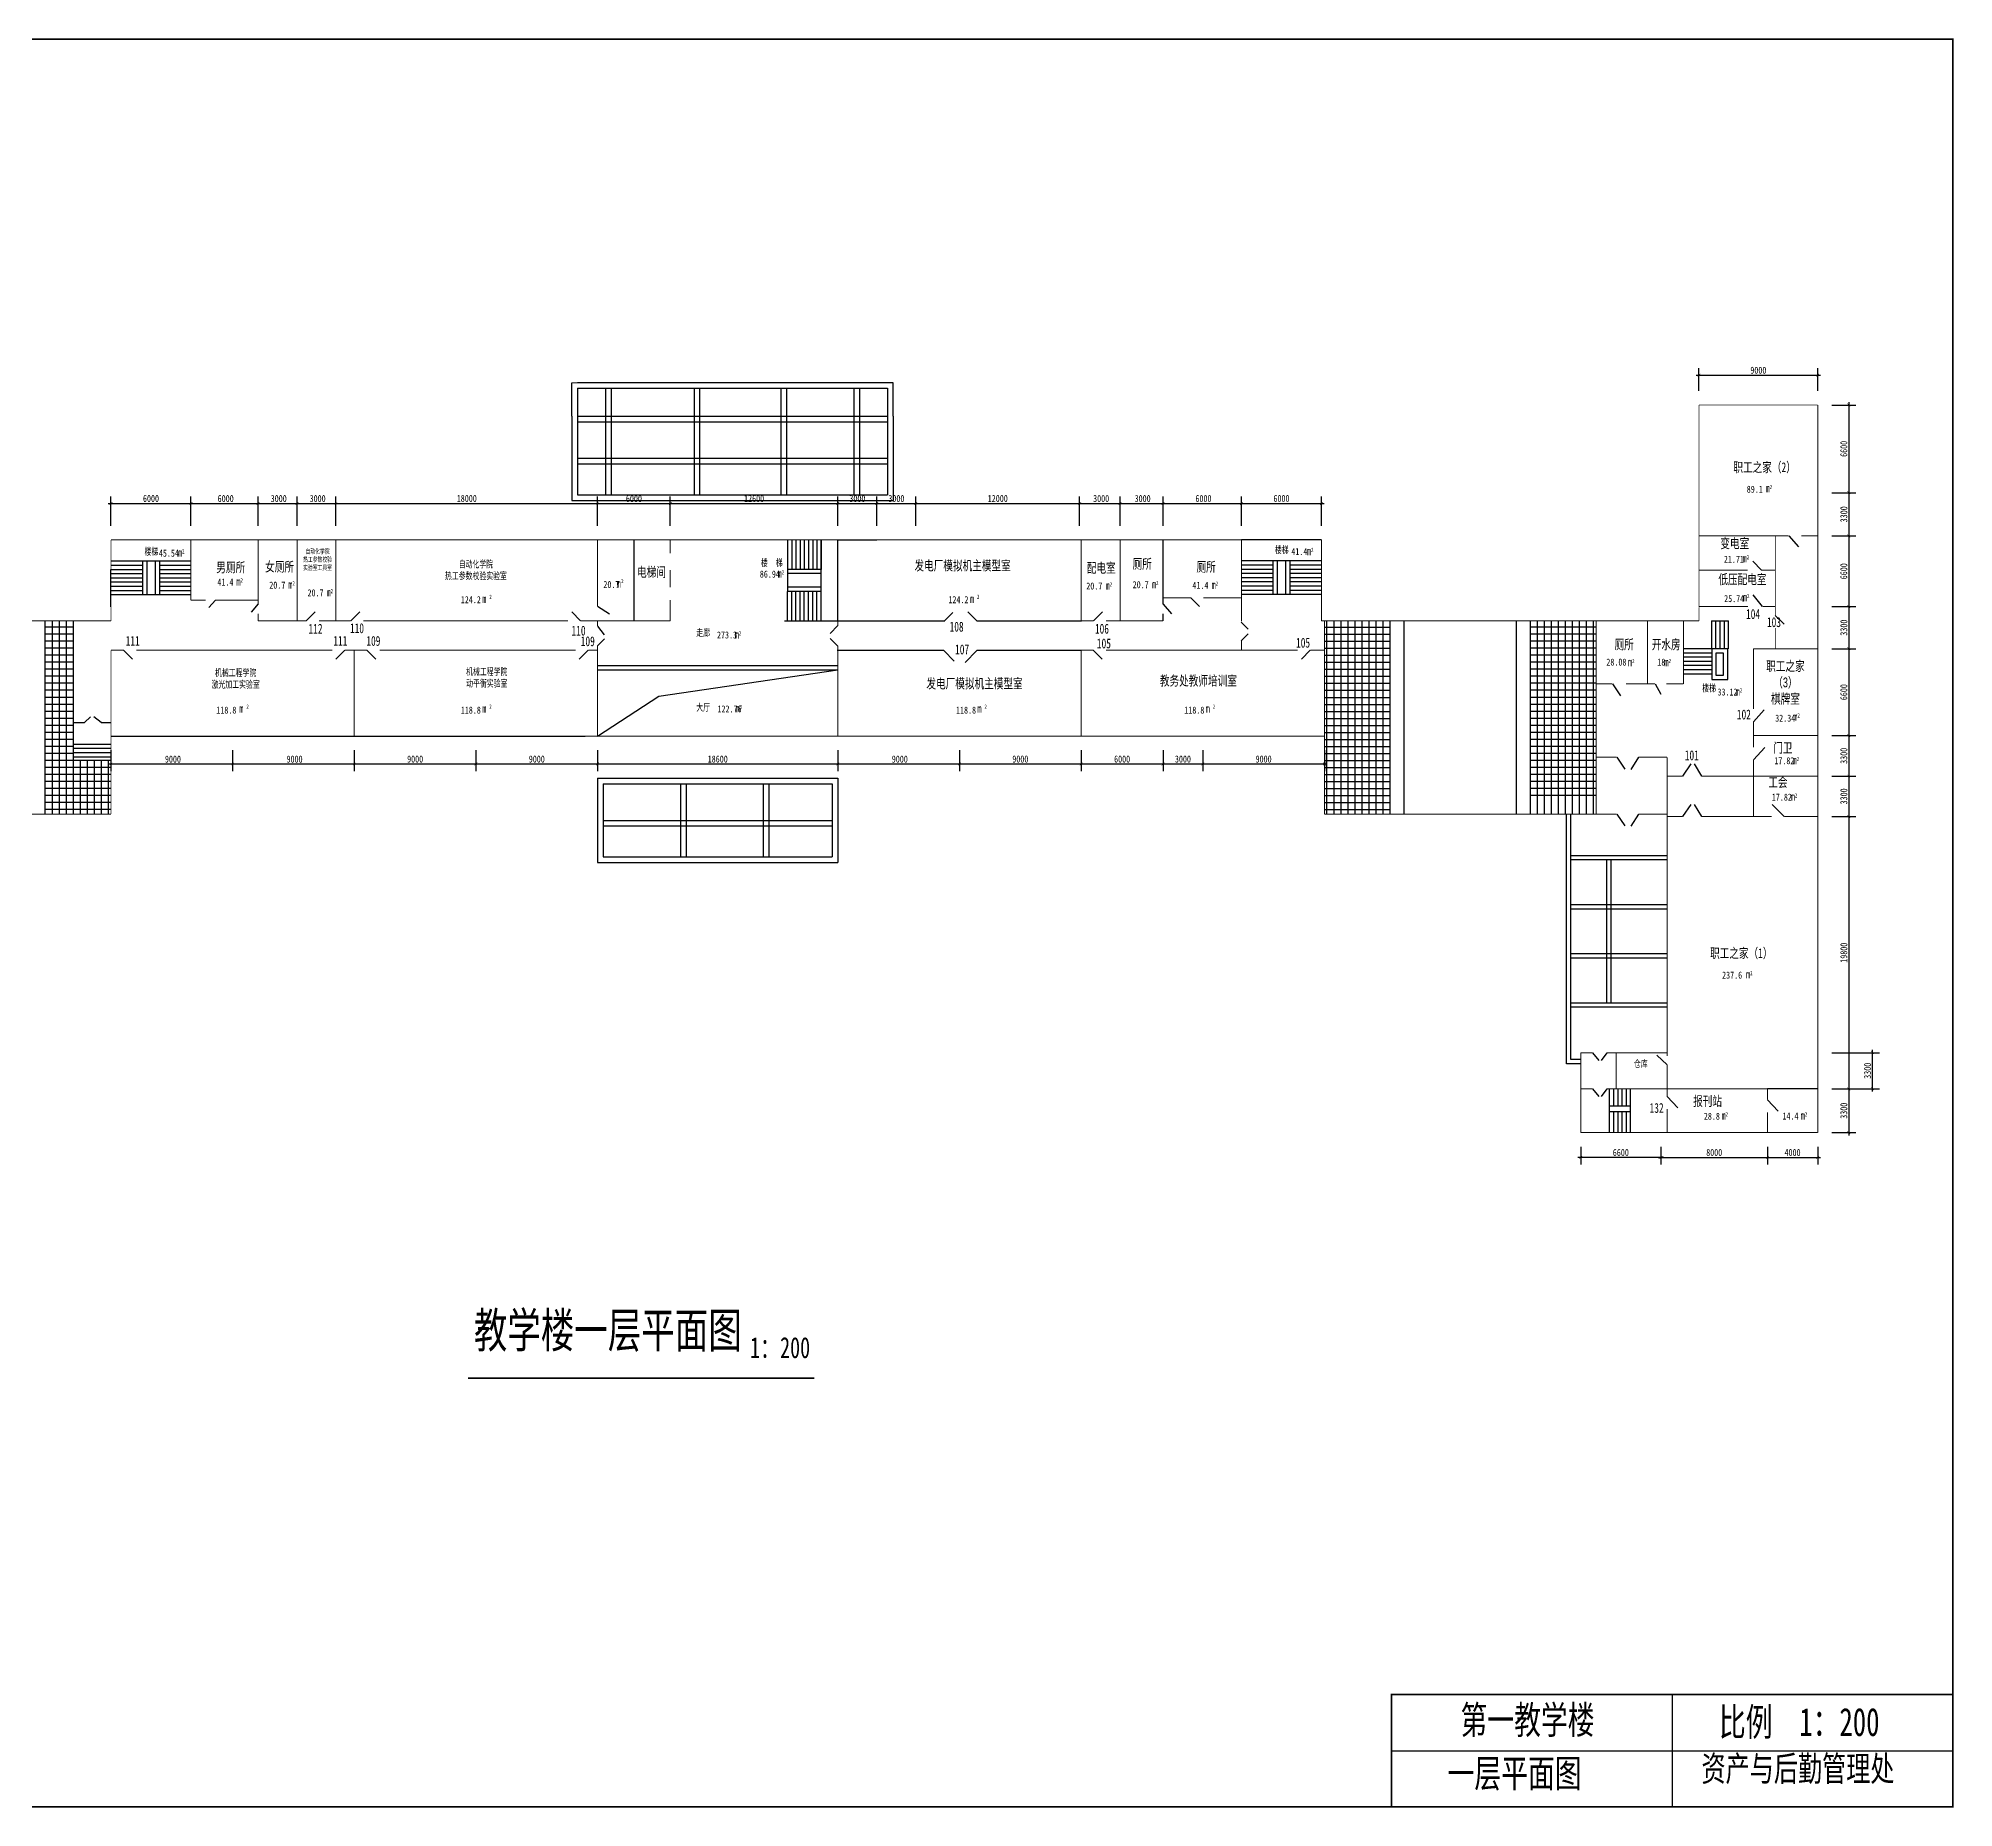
# Model space of a CAD drawing. Extents: x -141466 to 92479, y -96404 to 29716.
# Drawn here: x -44024 to 92479, y -96404 to 29716 of the extents above; entities that cross this region are included whole.
import ezdxf

# ---------------------------------------------------------------- set-up
doc = ezdxf.new("R2010")
doc.units = 0
doc.header["$LTSCALE"] = 20
doc.layers.get('0').update_dxf_attribs({"linetype": 'CONTINUOUS'})
doc.layers.get('DEFPOINTS').update_dxf_attribs({"linetype": 'CONTINUOUS'})
doc.styles.get("Standard").update_dxf_attribs({"font": '', "width": 0.7, "height": 700})
doc.styles.get('Standard').set_extended_font_data('FangSong_GB2312')

# ---------------------------------------------------------------- blocks, each defined once
blk = doc.blocks.new('1')
blk.add_line((0, 0), (900, -1))
blk = doc.blocks.new('_ARCHTICK')
at = {"color": 0, "linetype": 'ByBlock', "const_width": 0.15}
blk.add_lwpolyline([(-0.5, -0.5), (0.5, 0.5)], dxfattribs=at)

msp = doc.modelspace()

# ---------------------------------------------------------------- linework, layer by layer
at = {"color": 0, "linetype": 'ByBlock'}
for p, q in [((74127, 5704), (82987, 5704)), ((74327, 4578), (74327, 6204)), ((82787, 4578), (82787, 6204)), ((83787, 3578), (85499, 3578)), ((84999, 3778), (84999, -2872)), ((83787, -2672), (85499, -2672)), ((84999, -2472), (84999, -5952)), ((-39044, -3436), (-32944, -3436)), ((-38844, -5037), (-38844, -2936)), ((-33344, -3436), (-28164, -3436)), ((-33144, -5037), (-33144, -2936)), ((-28564, -3436), (-25384, -3436)), ((-28364, -5037), (-28364, -2936)), ((-25784, -3436), (-22614, -3436)), ((-25584, -5037), (-25584, -2936)), ((-23014, -3436), (-3964, -3436)), ((-22814, -5037), (-22814, -2936)), ((-4364, -3436), (1216, -3436)), ((-4164, -5037), (-4164, -2936)), ((816, -3436), (13156, -3436)), ((1016, -5037), (1016, -2936)), ((12756, -3436), (15936, -3436)), ((12956, -5037), (12956, -2936)), ((15536, -3436), (18716, -3436)), ((15736, -5037), (15736, -2936)), ((18316, -3436), (30387, -3436)), ((18516, -5037), (18516, -2936)), ((29987, -3436), (33276, -3436)), ((30187, -5037), (30187, -2936)), ((32876, -3436), (36336, -3436)), ((33076, -5037), (33076, -2936)), ((35936, -3436), (41926, -3436)), ((36136, -5037), (36136, -2936)), ((41526, -3436), (47617, -3436)), ((41726, -5037), (41726, -2936)), ((47417, -5037), (47417, -2936)), ((83787, -5752), (85499, -5752)), ((84999, -5552), (84999, -10993)), ((-38844, -10807), (-38844, -8137)), ((83787, -10793), (85499, -10793)), ((84999, -10593), (84999, -13992)), ((84999, -13592), (84999, -20182)), ((83787, -13792), (85499, -13792)), ((83787, -19982), (85499, -19982)), ((84999, -19782), (84999, -23072)), ((-38844, -21027), (-38844, -22510)), ((-30174, -21027), (-30174, -22510)), ((-21504, -21027), (-21504, -22510)), ((-12834, -21027), (-12834, -22510)), ((-4164, -21027), (-4164, -22510)), ((12956, -21027), (12956, -22510)), ((21626, -21027), (21626, -22510)), ((30296, -21027), (30296, -22510)), ((36136, -21027), (36136, -22510)), ((38966, -21027), (38966, -22510)), ((47636, -21027), (47636, -22510)), ((47636, -21027), (47636, -22510)), ((-39044, -22010), (-29974, -22010)), ((-30374, -22010), (-21304, -22010)), ((-21704, -22010), (-12634, -22010)), ((-13034, -22010), (-3964, -22010)), ((-4364, -22010), (13156, -22010)), ((12756, -22010), (21826, -22010)), ((21426, -22010), (30496, -22010)), ((30096, -22010), (36336, -22010)), ((35936, -22010), (39166, -22010)), ((38766, -22010), (47836, -22010)), ((83787, -22872), (85499, -22872)), ((84999, -22672), (84999, -25962)), ((83787, -25762), (85499, -25762)), ((84999, -25562), (84999, -45362)), ((83787, -42587), (87193, -42587)), ((86693, -45362), (86693, -42387)), ((84999, -44962), (84999, -48487)), ((83787, -45162), (85499, -45162)), ((83787, -45162), (87193, -45162)), ((83787, -48287), (85499, -48287)), ((71817, -50054), (65697, -50054)), ((65897, -49287), (65897, -50554)), ((71417, -50054), (79407, -50054)), ((71617, -49287), (71617, -50554)), ((71617, -49287), (71617, -50554)), ((79007, -50054), (82987, -50054)), ((79207, -49287), (79207, -50554)), ((82787, -49287), (82787, -50554))]:
    msp.add_line(p, q, dxfattribs=at)
for p, q in [((-5994, 5167), (-5594, 5179)), ((-5994, 2779), (-5994, 5167)), ((-5594, 5179), (16896, 5179)), ((-5594, 4779), (-5594, -2821)), ((-5594, 4779), (16496, 4779)), ((-3594, 4779), (-3594, -2821)), ((-3194, 4779), (-3194, -2821)), ((2706, 4779), (2706, -2821)), ((3106, 4779), (3106, -2821)), ((8891, 4779), (8891, -2821)), ((9291, 4779), (9291, -2821)), ((14096, 4779), (14096, -2821)), ((14496, 4779), (14496, -2821)), ((16496, 4779), (16496, -2821)), ((16896, 2779), (16896, 5169)), ((-5994, 2779), (-5994, -3221)), ((-5594, 2779), (16496, 2779)), ((16896, 2779), (16896, -3221)), ((-5594, 2379), (16496, 2379)), ((-5594, -221), (16496, -221)), ((-5594, -621), (16496, -621)), ((-5994, -3221), (16896, -3221)), ((-5594, -2821), (16496, -2821)), ((-1574, -6037), (-1574, -11807)), ((9366, -6037), (9366, -8137)), ((9666, -6037), (9666, -8137)), ((9966, -6037), (9966, -8137)), ((10266, -6037), (10266, -8137)), ((10566, -6037), (10566, -8137)), ((10866, -6037), (10866, -8137)), ((11166, -6037), (11166, -8137)), ((11466, -6037), (11466, -8137)), ((11766, -11807), (11766, -6037)), ((11766, -6037), (11766, -8137)), ((12956, -11807), (12956, -6037)), ((12956, -6037), (15736, -6037)), ((36136, -10610), (36136, -6037)), ((47417, -6037), (41726, -6037)), ((80723, -5752), (81413, -6526)), ((-38844, -7537), (-33144, -7537)), ((-38844, -7837), (-36594, -7837)), ((-38844, -8137), (-36594, -8137)), ((-36594, -7537), (-36594, -9937)), ((-36294, -7537), (-36294, -9937)), ((-35694, -7537), (-35694, -9937)), ((-35394, -7537), (-35394, -9937)), ((-35394, -7837), (-33144, -7837)), ((-35394, -8137), (-33144, -8137)), ((11766, -8137), (9366, -8137)), ((9366, -8137), (9366, -9707)), ((47415, -7537), (41715, -7537)), ((43965, -7837), (41715, -7837)), ((43965, -8137), (41715, -8137)), ((43965, -7537), (43965, -9937)), ((44265, -7537), (44265, -9937)), ((44865, -7537), (44865, -9937)), ((45165, -7537), (45165, -9937)), ((47415, -7837), (45165, -7837)), ((47415, -8137), (45165, -8137)), ((78777, -8197), (78154, -7559)), ((-38844, -8437), (-36594, -8437)), ((-38844, -8737), (-36594, -8737)), ((-38844, -9037), (-36594, -9037)), ((-38844, -9337), (-36594, -9337)), ((-35394, -8437), (-33144, -8437)), ((-35394, -8737), (-33144, -8737)), ((-35394, -9037), (-33144, -9037)), ((-35394, -9337), (-33144, -9337)), ((11766, -8437), (9366, -8437)), ((11766, -9407), (9366, -9407)), ((43965, -8437), (41715, -8437)), ((43965, -8737), (41715, -8737)), ((43965, -9037), (41715, -9037)), ((43965, -9337), (41715, -9337)), ((47415, -8437), (45165, -8437)), ((47415, -8737), (45165, -8737)), ((47415, -9037), (45165, -9037)), ((47415, -9337), (45165, -9337)), ((-38844, -9637), (-36594, -9637)), ((-38844, -9937), (-33144, -9937)), ((-35394, -9637), (-33144, -9637)), ((-31399, -10343), (-31879, -10856)), ((-28364, -10598), (-28849, -11197)), ((-4164, -10758), (-3316, -11297)), ((9366, -11807), (9366, -9707)), ((11766, -9707), (9366, -9707)), ((9666, -11807), (9666, -9707)), ((9966, -11807), (9966, -9707)), ((10266, -11807), (10266, -9707)), ((10566, -11807), (10566, -9707)), ((10866, -11807), (10866, -9707)), ((11166, -11807), (11166, -9707)), ((11466, -11807), (11466, -9707)), ((11766, -11807), (11766, -9707)), ((36136, -10610), (36734, -11296)), ((38120, -10159), (38739, -10781)), ((43965, -9637), (41715, -9637)), ((47415, -9937), (41715, -9937)), ((47415, -9637), (45165, -9637)), ((78855, -10793), (78180, -9962)), ((-43524, -25577), (-43524, -11807)), ((-43524, -25577), (-43524, -11807)), ((-41524, -12259), (-43524, -12259)), ((-43024, -25577), (-43024, -11807)), ((-42524, -25577), (-42524, -11807)), ((-42024, -25577), (-42024, -11807)), ((-41524, -25577), (-41524, -11807)), ((-4170, -12180), (-3690, -12800)), ((9160, -11807), (13758, -11807)), ((12960, -12150), (12410, -12700)), ((12960, -12150), (12930, -12150)), ((12956, -12163), (12956, -12163)), ((13350, -11810), (20500, -11810)), ((20510, -11860), (21150, -11220)), ((22870, -11810), (22230, -11170)), ((22870, -11810), (30320, -11810)), ((36136, -11807), (36136, -11310)), ((41710, -11910), (42200, -12400)), ((47636, -12259), (52316, -12259)), ((47816, -25577), (47816, -11807)), ((48316, -25577), (48316, -11807)), ((48816, -25577), (48816, -11807)), ((49316, -25577), (49316, -11807)), ((49816, -25577), (49816, -11807)), ((50316, -25577), (50316, -11807)), ((50816, -25577), (50816, -11807)), ((51316, -25577), (51316, -11807)), ((51816, -25577), (51816, -11807)), ((52316, -25577), (52316, -11807)), ((52316, -25577), (52316, -11807)), ((53316, -25577), (53316, -11807)), ((61316, -25577), (61316, -11807)), ((62316, -25577), (62316, -11807)), ((66996, -12259), (62316, -12259)), ((62816, -25577), (62816, -11807)), ((63316, -25577), (63316, -11807)), ((63816, -25577), (63816, -11807)), ((64316, -25577), (64316, -11807)), ((64816, -25577), (64816, -11807)), ((65316, -25577), (65316, -11807)), ((65816, -25577), (65816, -11807)), ((66316, -25577), (66316, -11807)), ((66816, -25577), (66816, -11807)), ((75227, -11807), (76435, -11807)), ((75235, -13799), (75235, -11807)), ((75535, -13799), (75535, -11807)), ((75835, -13799), (75835, -11807)), ((76135, -13799), (76135, -11807)), ((76435, -13799), (76435, -11807)), ((-41524, -12759), (-43524, -12759)), ((-41524, -13259), (-43524, -13259)), ((-4160, -13560), (-3680, -13080)), ((12960, -13620), (12400, -13060)), ((41710, -13240), (42200, -12740)), ((47636, -12759), (52316, -12759)), ((47636, -13259), (52316, -13259)), ((66996, -12759), (62316, -12759)), ((66996, -13259), (62316, -13259)), ((-41524, -13759), (-43524, -13759)), ((-41524, -14259), (-43524, -14259)), ((-41524, -14759), (-43524, -14759)), ((-22173, -13907), (-22809, -14544)), ((-4833, -13907), (-5469, -14544)), ((-4164, -14999), (12956, -14999)), ((20500, -13920), (12910, -13920)), ((20510, -13930), (21250, -14670)), ((22870, -13930), (22040, -14770)), ((30270, -13920), (22870, -13920)), ((47636, -13759), (52316, -13759)), ((47636, -14259), (52316, -14259)), ((47636, -14759), (52316, -14759)), ((66996, -13759), (62316, -13759)), ((66996, -14259), (62316, -14259)), ((66996, -14759), (62316, -14759)), ((75235, -13799), (73219, -13799)), ((75235, -14099), (73219, -14099)), ((75235, -14399), (73219, -14399)), ((75235, -14699), (73219, -14699)), ((75235, -14999), (73219, -14999)), ((-41524, -15259), (-43524, -15259)), ((-41524, -15759), (-43524, -15759)), ((-41524, -16259), (-43524, -16259)), ((-4164, -15299), (12956, -15299)), ((201, -17165), (12956, -15299)), ((47636, -15259), (52316, -15259)), ((47636, -15759), (52316, -15759)), ((47636, -16259), (52316, -16259)), ((66996, -15259), (62316, -15259)), ((66996, -15759), (62316, -15759)), ((66996, -16259), (62316, -16259)), ((68161, -16303), (68731, -17158)), ((71196, -16303), (71611, -17029)), ((75235, -15299), (73219, -15299)), ((75235, -15599), (73219, -15599)), ((-41524, -16759), (-43524, -16759)), ((-41524, -17259), (-43524, -17259)), ((-4164, -20027), (201, -17165)), ((47636, -16759), (52316, -16759)), ((47636, -17259), (52316, -17259)), ((66996, -16759), (62316, -16759)), ((66996, -17259), (62316, -17259)), ((-41524, -17759), (-43524, -17759)), ((-41524, -18259), (-43524, -18259)), ((-41524, -18759), (-43524, -18759)), ((-41524, -19042), (-40721, -19042)), ((-40721, -19042), (-40297, -18647)), ((-39549, -19042), (-40057, -18647)), ((-39549, -19042), (-38844, -19042)), ((47636, -17759), (52316, -17759)), ((47636, -18259), (52316, -18259)), ((47636, -18759), (52316, -18759)), ((66996, -17759), (62316, -17759)), ((66996, -18259), (62316, -18259)), ((66996, -18759), (62316, -18759)), ((78202, -18993), (78971, -18140)), ((-41524, -19259), (-43524, -19259)), ((-41524, -19759), (-43524, -19759)), ((-41524, -20259), (-43524, -20259)), ((-38844, -20027), (-5044, -20027)), ((47636, -19259), (52316, -19259)), ((47636, -19759), (52316, -19759)), ((47636, -20259), (52316, -20259)), ((66996, -19259), (62316, -19259)), ((66996, -19759), (62316, -19759)), ((66996, -20259), (62316, -20259)), ((-41524, -20759), (-43524, -20759)), ((-41524, -21259), (-43524, -21259)), ((-38844, -21759), (-43524, -21759)), ((-41524, -20588), (-38844, -20588)), ((-41524, -20888), (-38844, -20888)), ((-41524, -21201), (-38844, -21201)), ((-41524, -21489), (-38844, -21489)), ((-41024, -25577), (-41024, -21759)), ((-40524, -25577), (-40524, -21759)), ((-40024, -25577), (-40024, -21759)), ((-39524, -25577), (-39524, -21759)), ((-39024, -25577), (-39024, -21759)), ((47636, -20759), (52316, -20759)), ((47636, -21259), (52316, -21259)), ((47636, -21759), (52316, -21759)), ((66996, -20759), (62316, -20759)), ((66996, -21259), (62316, -21259)), ((66996, -21759), (62316, -21759)), ((68469, -21533), (69039, -22377)), ((70025, -21533), (69480, -22403)), ((78202, -21724), (79029, -20829)), ((-38844, -22259), (-43524, -22259)), ((-38844, -22759), (-43524, -22759)), ((-38844, -22759), (-43524, -22759)), ((-4164, -23027), (-4164, -29027)), ((-4164, -23027), (12956, -23027)), ((12956, -23027), (12956, -29027)), ((47636, -22259), (52316, -22259)), ((47636, -22759), (52316, -22759)), ((47636, -22759), (52316, -22759)), ((66996, -22259), (62316, -22259)), ((66996, -22759), (62316, -22759)), ((66996, -22759), (62316, -22759)), ((73168, -22872), (73763, -22010)), ((74528, -22872), (73999, -22010)), ((-38844, -23259), (-43524, -23259)), ((-38844, -23759), (-43524, -23759)), ((-38844, -24259), (-43524, -24259)), ((-3764, -23427), (-3764, -28627)), ((-3764, -23427), (12556, -23427)), ((1736, -23427), (1736, -28627)), ((2136, -23427), (2136, -28627)), ((7636, -23427), (7636, -28627)), ((8036, -23427), (8036, -28627)), ((12556, -23427), (12556, -28627)), ((47636, -23259), (52316, -23259)), ((47636, -23759), (52316, -23759)), ((47636, -24259), (52316, -24259)), ((66996, -23259), (62316, -23259)), ((66996, -23759), (62316, -23759)), ((66996, -24259), (62316, -24259)), ((-38844, -24759), (-43524, -24759)), ((-38844, -25259), (-43524, -25259)), ((47636, -24759), (52316, -24759)), ((47636, -25259), (52316, -25259)), ((64886, -43385), (64886, -25577)), ((65186, -43085), (65186, -25577)), ((68469, -25577), (69039, -26422)), ((70025, -25577), (69480, -26448)), ((73168, -25762), (73763, -24900)), ((74528, -25762), (73999, -24900)), ((80401, -25762), (79542, -24891)), ((-3764, -26027), (12556, -26027)), ((-3764, -26427), (12556, -26427)), ((-3764, -28627), (12556, -28627)), ((65186, -28527), (72057, -28527)), ((-4164, -29027), (12956, -29027)), ((65186, -28827), (72057, -28827)), ((67746, -28827), (67746, -39027)), ((68046, -28827), (68046, -39027)), ((65186, -32027), (72057, -32027)), ((65186, -32327), (72057, -32327)), ((65186, -35527), (72057, -35527)), ((65186, -35827), (72057, -35827)), ((65186, -39027), (72057, -39027)), ((65186, -39327), (72057, -39327)), ((65893, -43385), (64886, -43385)), ((65893, -43085), (65186, -43085)), ((66740, -42587), (67185, -43144)), ((67760, -42587), (67355, -43144)), ((72057, -43457), (71327, -42765)), ((66740, -45162), (67185, -45719)), ((67760, -45162), (67355, -45719)), ((67956, -48287), (67956, -45193)), ((67956, -46368), (69456, -46368)), ((68256, -46368), (68256, -45193)), ((68556, -46368), (68556, -45193)), ((68856, -46368), (68856, -45193)), ((69156, -46368), (69156, -45193)), ((69456, -48287), (69456, -45193)), ((72057, -45713), (72824, -46514)), ((82787, -45162), (79207, -45162)), ((79207, -45944), (79974, -46745)), ((67956, -46768), (69456, -46768)), ((68256, -48287), (68256, -46768)), ((68556, -48287), (68556, -46768)), ((68856, -48287), (68856, -46768)), ((69156, -48287), (69156, -46768)), ((72419, -88344), (72419, -96344)), ((52419, -92344), (92419, -92344))]:
    msp.add_line(p, q)
for points, const_width in [([(-85781, 29656), (92419, 29656), (92419, -96344), (-85781, -96344), (-85781, 29656)], 120), ([(74327, 3578), (74327, -10902), (74316, -10902)], 70), ([(82787, 3578), (74327, 3578)], 70), ([(82787, 3578), (82787, -48287)], 70), ([(-66634, 607), (-66634, -11807), (-38844, -11807)], 70), ([(-38844, -6037), (1016, -6037)], 70), ([(-38844, -6037), (-38844, -11807)], 70), ([(-33144, -6037), (-33144, -10343)], 70), ([(-28364, -6037), (-28364, -10598)], 70), ([(-25584, -6037), (-25584, -11807)], 70), ([(-22814, -6037), (-22814, -11807)], 70), ([(-4164, -6037), (-4164, -9273)], 70), ([(-1574, -6037), (-1574, -11807)], 70), ([(1016, -6037), (1016, -6990)], 70), ([(1016, -6037), (8156, -6037)], 70), ([(8156, -6037), (12956, -6037)], 70), ([(12956, -6037), (47417, -6037)], 70), ([(12956, -6037), (12956, -11807), (13758, -11807)], 70), ([(36136, -6037), (36136, -10610)], 70), ([(41715, -6037), (41715, -11830)], 70), ([(47417, -6037), (47417, -11807)], 70), ([(80723, -5752), (74327, -5752)], 70), ([(79767, -5752), (79767, -9951)], 70), ([(82787, -5752), (81631, -5752)], 70), ([(1016, -8190), (1016, -9422)], 70), ([(77791, -8197), (74327, -8197)], 70), ([(79767, -8197), (78777, -8197)], 70), ([(79767, -7780), (79767, -11416)], 70), ([(-4164, -9273), (-4164, -10173)], 70), ([(-33144, -10343), (-32099, -10343)], 70), ([(-31399, -10343), (-28364, -10343)], 70), ([(-4164, -10173), (-4164, -10758)], 70), ([(1016, -10322), (1016, -11807)], 70), ([(38120, -10159), (36136, -10159)], 70), ([(41715, -10159), (39005, -10159)], 70), ([(77817, -10793), (74327, -10793)], 70), ([(74327, -10902), (74327, -11807)], 70), ([(79767, -10793), (78855, -10793)], 70), ([(-41524, -11807), (-41524, -21759)], 70), ([(-28364, -11298), (-28364, -11807)], 70), ([(-28364, -11807), (-24932, -11807)], 70), ([(-24032, -11807), (-21754, -11807)], 70), ([(-20854, -11807), (-12239, -11807)], 70), ([(-13497, -11807), (-6274, -11807)], 70), ([(-5374, -11807), (-4164, -11807)], 70), ([(-4164, -11807), (-3129, -11807)], 70), ([(-4164, -11807), (-4164, -12180)], 70), ([(-3418, -11807), (1016, -11807)], 70), ([(12956, -11807), (12956, -12163)], 70), ([(13038, -11807), (13758, -11807)], 70), ([(30296, -11807), (31172, -11807)], 70), ([(32072, -11807), (36136, -11807)], 70), ([(36136, -11310), (36136, -11807)], 70), ([(51167, -11807), (47417, -11807)], 70), ([(47636, -11807), (47636, -25577)], 70), ([(66996, -11807), (47636, -11807)], 70), ([(51167, -11807), (72057, -11807)], 70), ([(74327, -11807), (65897, -11807)], 70), ([(66996, -11807), (66996, -25577)], 70), ([(70651, -11807), (70651, -16303)], 70), ([(73219, -11807), (73219, -16303)], 70), ([(79767, -12316), (79767, -13792)], 70), ([(-4164, -13560), (-4164, -20027)], 70), ([(12956, -13604), (12956, -20027)], 70), ([(41715, -13240), (41715, -13907)], 70), ([(-38844, -13907), (-37943, -13907)], 70), ([(-38844, -13907), (-38844, -25577)], 70), ([(-37043, -13907), (-27170, -13907)], 70), ([(-28373, -13907), (-23073, -13907)], 70), ([(-22173, -13907), (-21504, -13907)], 70), ([(-21504, -13907), (-21504, -20027)], 70), ([(-21504, -13907), (-20603, -13907)], 70), ([(-19703, -13907), (-10980, -13907)], 70), ([(-13503, -13907), (-12834, -13907)], 70), ([(-12834, -13907), (-11933, -13907)], 70), ([(-11933, -13907), (-5733, -13907)], 70), ([(-4833, -13907), (-4164, -13907)], 70), ([(30296, -13907), (31158, -13907)], 70), ([(32058, -13907), (43404, -13907)], 70), ([(38431, -13907), (42454, -13907)], 70), ([(40870, -13907), (42118, -13907)], 70), ([(40870, -13907), (45094, -13907)], 70), ([(45094, -13907), (45728, -13907)], 70), ([(46628, -13907), (47636, -13907)], 70), ([(78202, -13792), (78202, -18093)], 70), ([(82787, -13792), (78202, -13792)], 70), ([(68161, -16303), (66996, -16303)], 70), ([(71196, -16303), (69121, -16303)], 70), ([(73219, -16303), (72000, -16303)], 70), ([(78202, -18993), (78202, -19982)], 70), ([(-38844, -20027), (-5044, -20027)], 70), ([(-38844, -20027), (-38844, -25577)], 70), ([(-38844, -20027), (-38844, -25577)], 70), ([(-5044, -20027), (8156, -20027)], 70), ([(8156, -20027), (12956, -20027)], 70), ([(12956, -20027), (47636, -20027)], 70), ([(42118, -20027), (42476, -20027)], 70), ([(78202, -19982), (78202, -20824)], 70), ([(82787, -19982), (78202, -19982)], 70), ([(-41524, -21759), (-38844, -21759)], 70), ([(68469, -21533), (66996, -21533)], 70), ([(72057, -21533), (70025, -21533)], 70), ([(72057, -21533), (72057, -25027)], 70), ([(72057, -21672), (72057, -42828)], 70), ([(78202, -21724), (78202, -22872)], 70), ([(73168, -22872), (72057, -22872)], 70), ([(82787, -22872), (74528, -22872)], 70), ([(78202, -22872), (78202, -25762)], 70), ([(-58204, -25577), (-38844, -25577)], 70), ([(68469, -25577), (47636, -25577)], 70), ([(72057, -25577), (70025, -25577)], 70), ([(73168, -25762), (72057, -25762)], 70), ([(79501, -25762), (74528, -25762)], 70), ([(79501, -25762), (74528, -25762)], 70), ([(82787, -25762), (80401, -25762)], 70), ([(82787, -25762), (80401, -25762)], 70), ([(65897, -42587), (65897, -48287)], 70), ([(66740, -42587), (65897, -42587)], 70), ([(67760, -42587), (68372, -42587)], 70), ([(72057, -42587), (68372, -42587)], 70), ([(68426, -42587), (68426, -45162)], 70), ([(72057, -43457), (72057, -45713)], 70), ([(66740, -45162), (65897, -45162)], 70), ([(72057, -45162), (67760, -45162)], 70), ([(82787, -45162), (71617, -45162)], 70), ([(79207, -45162), (79207, -45944)], 70), ([(72057, -46613), (72057, -48287)], 70), ([(79207, -46844), (79207, -48287)], 70), ([(82787, -48287), (65897, -48287)], 70), ([(-13405, -65790), (11280, -65790)], 120), ([(92419, -96344), (92419, -88344), (72419, -88344), (52419, -88344), (52419, -96344)], 120)]:
    msp.add_lwpolyline(points, dxfattribs=dict(const_width=const_width))
for points in [[(-85781, -96344), (92419, -96344), (92419, 29656), (-85781, 29656)], [(76382, -13799), (75235, -13799), (75235, -15985), (76382, -15985)], [(76082, -14099), (75535, -14099), (75535, -15685), (76082, -15685)]]:
    msp.add_lwpolyline(points, close=True)
at = {"color": 0, "linetype": 'ByBlock', "const_width": 30}
for points in [[(-33044, -3336), (-33244, -3536)], [(-28464, -3536), (-28264, -3336)], [(-28264, -3336), (-28464, -3536)], [(-25684, -3536), (-25484, -3336)], [(-25484, -3336), (-25684, -3536)], [(-22714, -3336), (-22914, -3536)], [(-22914, -3536), (-22714, -3336)], [(30287, -3336), (30087, -3536)], [(33176, -3336), (32976, -3536)], [(32976, -3536), (33176, -3336)], [(36036, -3536), (36236, -3336)], [(36236, -3336), (36036, -3536)], [(-30074, -21910), (-30274, -22110)], [(-4064, -21910), (-4264, -22110)], [(13056, -21910), (12856, -22110)]]:
    msp.add_lwpolyline(points, dxfattribs=at)
for points in [[(30296, -6037, 70, 70, 0), (30296, -11807, 70, 70, 0)], [(33076, -6037, 70, 70, 0), (33076, -11807, 70, 70, 0)], [(30296, -13907, 70, 70, 0), (30296, -20027, 70, 70, 0)], [(47636, -13907, 70, 70, 0), (47636, -20027, 70, 70, 0)]]:
    msp.add_lwpolyline(points, format="xyseb")
at = {"layer": 'DEFPOINTS', "color": 0, "linetype": 'ByBlock'}
for p in [(82787, 5704), (74327, 3578), (82787, 3578), (82787, 3578), (82787, 3578), (84999, -2672), (-33144, -3436), (-28364, -3436), (-25584, -3436), (-22814, -3436), (-4164, -3436), (1016, -3436), (12956, -3436), (15736, -3436), (18516, -3436), (30187, -3436), (33076, -3436), (36136, -3436), (41726, -3436), (47417, -3436), (-38844, -6037), (-38844, -6037), (-33144, -6037), (-33144, -6037), (-33144, -6037), (-33144, -6037), (-33144, -6037), (-28364, -6037), (-28364, -6037), (-28364, -6037), (-28364, -6037), (-25584, -6037), (-25584, -6037), (-25584, -6037), (-25584, -6037), (-25584, -6037), (-22814, -6037), (-22814, -6037), (-22814, -6037), (-22814, -6037), (-22814, -6037), (-22814, -6037), (-22814, -6037), (-15814, -6037), (-15814, -6037), (-4164, -6037), (-4164, -6037), (-4164, -6037), (-4164, -6037), (-4164, -6037), (-1574, -6037), (1016, -6037), (1016, -6037), (12956, -6037), (12956, -6037), (12956, -6037), (15736, -6037), (15736, -6037), (18516, -6037), (18516, -6037), (30187, -6037), (30187, -6037), (30546, -6037), (30546, -6037), (33076, -6037), (33076, -6037), (36136, -6037), (36136, -6037), (36136, -6037), (36136, -6037), (41726, -6037), (41726, -6037), (41726, -6037), (47417, -6037), (47417, -6037), (47417, -6037), (47417, -6037), (82787, -5752), (82787, -5752), (84999, -5752), (-38844, -8637), (82787, -10793), (82787, -10793), (84999, -10793), (-42144, -11807), (-42144, -11807), (-42144, -11807), (-38844, -11807), (-38844, -11807), (-38844, -11807), (-38844, -11807), (47636, -11807), (47636, -11807), (47636, -11807), (47636, -11807), (50497, -11807), (50497, -11807), (50497, -11807), (50497, -11807), (50936, -11807), (50936, -11807), (50936, -11807), (53577, -11807), (53577, -11807), (53577, -11807), (53577, -11807), (54016, -11807), (54016, -11807), (54016, -11807), (54016, -11807), (56657, -11807), (56657, -11807), (56657, -11807), (56657, -11807), (59737, -11807), (59737, -11807), (59737, -11807), (59737, -11807), (65897, -11807), (65897, -11807), (65897, -11807), (65897, -11807), (66996, -11807), (66996, -11807), (66996, -11807), (68977, -11807), (68977, -11807), (68977, -11807), (68977, -11807), (71977, -11807), (72057, -11807), (12956, -13907), (30243, -13907), (30243, -13907), (82787, -13792), (82787, -13792), (82787, -13792), (82787, -13792), (84999, -13792), (-38844, -18618), (-30174, -20027), (-30174, -20027), (-30174, -20027), (-21504, -20027), (-21504, -20027), (-21504, -20027), (-21504, -20027), (-12834, -20027), (-12834, -20027), (-12834, -20027), (-12834, -20027), (-4164, -20027), (-4164, -20027), (-4164, -20027), (12956, -20027), (12956, -20027), (21626, -20027), (21626, -20027), (30296, -20027), (30296, -20027), (36136, -20027), (36136, -20027), (38966, -20027), (38966, -20027), (47636, -20027), (47636, -20027), (82787, -19982), (82787, -19982), (82787, -19982), (82787, -19982), (84999, -19982), (-30174, -22010), (-21504, -22010), (-12834, -22010), (-4164, -22010), (12956, -22010), (21626, -22010), (30296, -22010), (36136, -22010), (38966, -22010), (47636, -22010), (82787, -22872), (82787, -22872), (82787, -22872), (82787, -22872), (84999, -22872), (-42304, -25577), (-42304, -25577), (-38844, -25577), (47636, -25027), (47636, -25577), (50497, -25027), (50497, -25027), (51096, -25577), (51096, -25577), (53577, -25027), (53577, -25027), (54356, -25577), (54356, -25577), (56657, -25027), (56657, -25027), (59737, -25027), (59737, -25027), (82787, -25762), (82787, -25762), (82787, -25762), (82787, -25762), (84999, -25762), (72057, -42587), (86693, -42587), (72057, -45162), (82787, -45162), (82787, -45162), (82787, -45162), (82787, -45162), (84999, -45162), (65897, -48287), (65897, -48287), (71617, -48287), (71617, -48287), (71617, -48287), (79207, -48287), (79207, -48287), (82787, -48287), (82787, -48287), (82787, -48287), (84999, -48287), (65897, -50054), (71617, -50054), (79207, -50054), (82787, -50054)]:
    msp.add_point(p, dxfattribs=at)

# ---------------------------------------------------------------- block references
at = {"color": 0, "linetype": 'ByBlock', "yscale": 200, "zscale": 200}
for p, xscale, rotation in [((74327, 5704), 200, 180), ((84999, 3578), 200, 90), ((84999, -2672), 200, 90), ((84999, -2672), 200, 270), ((-38844, -3436), 200, 180), ((-4164, -3436), 200, 180), ((1016, -3436), 200, 180), ((12956, -3436), 200, 180), ((15736, -3436), 200, 180), ((18516, -3436), 200, 180), ((41726, -3436), 200, 180), ((47417, -3436), 200, 180), ((84999, -5752), 200, 270), ((84999, -5752), 200, 90), ((84999, -10793), 200, 90), ((84999, -10793), 200, 270), ((84999, -13792), 200, 90), ((84999, -13792), 200, 270), ((84999, -19982), 200, 270), ((84999, -19982), 200, 90), ((-38844, -22010), 200, 180), ((-21504, -22010), 200, 180), ((-12834, -22010), 200, 180), ((21626, -22010), 200, 180), ((30296, -22010), 200, 180), ((36136, -22010), 200, 180), ((38966, -22010), 200, 180), ((47636, -22010), -200, 180), ((84999, -22872), 200, 90), ((84999, -22872), 200, 270), ((84999, -25762), 200, 90), ((84999, -25762), 200, 270), ((86693, -42587), 200, 90), ((84999, -45162), 200, 270), ((84999, -45162), 200, 90), ((86693, -45162), 200, 270), ((84999, -48287), 200, 270), ((65897, -50054), 200, 180), ((71617, -50054), 200, 180), ((79207, -50054), 200, 180)]:
    msp.add_blockref('_ARCHTICK', p, dxfattribs=dict(at, xscale=xscale, rotation=rotation))
at = {"color": 0, "linetype": 'ByBlock', "xscale": 200, "yscale": 200, "zscale": 200}
for p in [(82787, 5704), (-33144, -3436), (-4164, -3436), (1016, -3436), (12956, -3436), (15736, -3436), (18516, -3436), (30187, -3436), (41726, -3436), (47417, -3436), (-30174, -22010), (-21504, -22010), (-12834, -22010), (-4164, -22010), (12956, -22010), (21626, -22010), (30296, -22010), (36136, -22010), (38966, -22010), (47636, -22010), (71617, -50054), (71617, -50054), (79207, -50054), (82787, -50054)]:
    msp.add_blockref('_ARCHTICK', p, dxfattribs=at)
for p, rotation in [((-24932, -11807), 45), ((-21754, -11807), 45), ((-5374, -11807), 135), ((31172, -11807), 45), ((79767, -11416), 315), ((-37943, -13907), 315), ((-20603, -13907), 315), ((31158, -13907), 315), ((46628, -13907), 225)]:
    msp.add_blockref('1', p, dxfattribs=dict(rotation=rotation))

# ---------------------------------------------------------------- texts
at = {"color": 0, "width": 0.7}
for s, p in [('6000', (-31242, -3336)), ('3000', (-27463, -3336)), ('3000', (-24688, -3336)), ('3000', (31150, -3336)), ('3000', (34107, -3336)), ('6000', (38439, -3336)), ('9000', (-35000, -21910)), ('9000', (-26330, -21910)), ('9000', (16800, -21910))]:
    msp.add_text(s, height=500, dxfattribs=at).set_placement(p)
at = {"color": 0, "linetype": 'ByBlock', "char_height": 500, "attachment_point": 5}
for s, insert in [('\\A1;9000', (78557, 6054)), ('6000', (-35994, -3086)), ('\\A1;18000', (-13489, -3086)), ('6000', (-1574, -3086)), ('12600', (6986, -3086)), ('3000', (14346, -3086)), ('3000', (17126, -3086)), ('12000', (24351, -3086)), ('6000', (44572, -3086)), ('9000', (-17169, -21660)), ('9000', (-8499, -21660)), ('\\A1;18600', (4396, -21660)), ('9000', (25961, -21660)), ('6000', (33216, -21660)), ('3000', (37551, -21660)), ('9000', (43301, -21660)), ('6600', (68757, -49704)), ('8000', (75412, -49704)), ('4000', (80997, -49704))]:
    msp.add_mtext(s, dxfattribs=dict(at, insert=insert))
at = {"color": 0, "linetype": 'ByBlock', "char_height": 500, "attachment_point": 5, "rotation": 90}
for s, insert in [('6600', (84649, 453)), ('3300', (84649, -4212)), ('6600', (84649, -8272)), ('3300', (84649, -12292)), ('6600', (84649, -16887)), ('3300', (84649, -21427)), ('3300', (84649, -24317)), ('\\A1;19800', (84649, -35462)), ('3300', (86343, -43875)), ('3300', (84649, -46725))]:
    msp.add_mtext(s, dxfattribs=dict(at, insert=insert))
for s, insert, char_height, width, attachment_point in [('职工之家（2）', (76779, -508), 700, 4732.85, 1), ('89.1', (77729, -2174), 500, 1718.36, 1), ('m', (79072, -2045), 600, 545.7, 1), ('2', (79361, -2115), 300, 237.54, 1), ('楼梯', (-36454, -6614), 500, 2119.32, 1), ('45.54', (-35430, -6730), 500, 1317.41, 1), ('m', (-34072, -6637), 600, 545.7, 1), ('2', (-33783, -6708), 300, 237.54, 1), ('{\\fGulim|b0|i0|c129|p34;自\\fPMingLiU|b0|i0|c136|p18;动\\fGulim|b0|i0|c134|p34;化\\fPMingLiU|b0|i0|c134|p18;学\\fGulim|b0|i0|c134|p34;院\\P\\fPMingLiU|b0|i0|c134|p18;热\\fGulim|b0|i0|c134|p34;工\\fPMingLiU|b0|i0|c134|p18;参数\\fGulim|b0|i0|c134|p34;校\\fPMingLiU|b0|i0|c134|p18;验\\P实验\\fGulim|b0|i0|c134|p34;室工具室}', (-24124, -6671), 350, 2470.66, 2), ('楼梯', (44101, -6494), 500, 2863.94, 1), ('41.4', (45275, -6615), 500, 1374.69, 1), ('m', (46391, -6527), 600, 545.7, 1), ('2', (46680, -6598), 300, 237.54, 1), ('变电室', (75847, -5928), 700, 2436.4, 1), ('男厕所', (-31338, -7642), 700, 2634.82, 1), ('女厕所', (-27862, -7596), 700, 1985.95, 1), ('{\\fGulim|b0|i0|c129|p34;自\\fPMingLiU|b0|i0|c136|p18;动\\fGulim|b0|i0|c134|p34;化\\fPMingLiU|b0|i0|c134|p18;学\\fGulim|b0|i0|c134|p34;院\\P\\fPMingLiU|b0|i0|c134|p18;热\\fGulim|b0|i0|c134|p34;工\\fPMingLiU|b0|i0|c134|p18;参数\\fGulim|b0|i0|c134|p34;校\\fPMingLiU|b0|i0|c134|p18;验实验\\fGulim|b0|i0|c134|p34;室}', (-12836, -7513), 500, 7414.23, 2), ('电梯间', (-1354, -7976), 700, 2062.12, 1), ('楼  梯', (7470, -7415), 500, 11546.53, 1), ('{\\fPMingLiU|b0|i0|c136|p18;\\C3;发\\fPMingLiU|b0|i0|c134|p18;电厂\\fGulim|b0|i0|c134|p34;模\\fPMingLiU|b0|i0|c134|p18;拟\\fGulim|b0|i0|c134|p34;机主模型室}', (18416, -7513), 700, 7414.23, 1), ('配电室', (30701, -7679), 700, 2710.44, 1), ('厕所', (33960, -7394), 700, 2176.59, 1), ('厕所', (38515, -7605), 700, 2634.82, 1), ('21.71', (76101, -7169), 500, 1718.36, 1), ('m', (77440, -7045), 600, 545.7, 1), ('2', (77729, -7115), 300, 237.54, 1), ('41.4', (-31260, -8792), 500, 1317.41, 1), ('m', (-29901, -8699), 600, 545.7, 1), ('2', (-29612, -8770), 300, 237.54, 1), ('20.7', (-27562, -9007), 500, 1317.41, 1), ('m', (-26204, -8914), 600, 545.7, 1), ('2', (-25915, -8984), 300, 237.54, 1), ('2', (-23190, -9535), 300, 237.54, 1), ('20.7', (-3755, -8962), 500, 1673.32, 1), ('m', (-2804, -8836), 600, 545.7, 1), ('2', (-2482, -8817), 300, 237.54, 1), ('86.94', (7396, -8223), 500, 1016.41, 1), ('m', (8666, -8130), 600, 545.7, 1), ('2', (8955, -8201), 300, 237.54, 1), ('20.7', (30662, -9072), 500, 1374.69, 1), ('m', (32036, -8985), 600, 545.7, 1), ('2', (32324, -9055), 300, 237.54, 1), ('20.7', (33967, -8978), 500, 1374.69, 1), ('m', (35341, -8890), 600, 545.7, 1), ('2', (35630, -8961), 300, 237.54, 1), ('41.4', (38224, -9021), 500, 1374.69, 1), ('m', (39598, -8933), 600, 545.7, 1), ('2', (39886, -9004), 300, 237.54, 1), ('低压配电室', (75707, -8492), 700, 3558.55, 1), ('20.7', (-24837, -9558), 500, 1317.41, 1), ('m', (-23479, -9464), 600, 545.7, 1), ('124.2 ', (-13914, -10047), 500, 1559.55, 1), ('m', (-12383, -9923), 600, 545.7, 1), ('2', (-11884, -9944), 300, 237.54, 1), ('124.2 ', (20836, -10047), 500, 1559.55, 1), ('m', (22367, -9923), 600, 545.7, 1), ('2', (22866, -9944), 300, 237.54, 1), ('25.74', (76121, -9970), 500, 1718.36, 1), ('m', (77460, -9820), 600, 545.7, 1), ('2', (77749, -9890), 300, 237.54, 1), ('112', (-24767, -12018), 700, 2006.8, 1), ('110', (-21814, -11981), 700, 1324.03, 1), ('110', (-6023, -12153), 700, 1324.03, 1), ('108', (20920, -11870), 700, 1560, 1), ('106', (31278, -12018), 700, 2006.8, 1), ('104', (77680, -10969), 700, 1370, 1), ('103', (79170, -11550), 700, 1370, 1), ('111', (-37794, -12879), 700, 2006.8, 1), ('111', (-22998, -12879), 700, 2006.8, 1), ('109', (-20645, -12886), 700, 2006.8, 1), ('109', (-5365, -12911), 700, 2006.8, 1), ('走廊', (2869, -12399), 500, 11546.53, 1), ('273.3', (4343, -12562), 500, 1016.41, 1), ('m', (5613, -12469), 600, 545.7, 1), ('2', (5902, -12540), 300, 237.54, 1), ('107', (21311, -13492), 700, 2006.8, 1), ('105', (31417, -13066), 700, 2006.8, 1), ('105', (45612, -13017), 700, 2006.8, 1), ('厕所', (68306, -13136), 700, 3250.33, 1), ('开水房', (70958, -13136), 700, 3250.33, 1), ('28.08', (67724, -14495), 500, 2356.3, 1), ('m', (69276, -14438), 600, 545.7, 1), ('2', (69565, -14509), 300, 237.54, 1), ('18', (71356, -14495), 500, 1546.53, 1), ('m', (71870, -14438), 600, 545.7, 1), ('2', (72159, -14509), 300, 237.54, 1), ('{\\fPMingLiU|b0|i0|c136|p18;职\\fGulim|b0|i0|c134|p34;工之家（3）\\P棋牌室}', (80486, -14680), 700, 3529.9, 2), ('{\\fGulim|b0|i0|c129|p34;机\\fGulim|b0|i0|c134|p34;械工程\\fPMingLiU|b0|i0|c136|p18;学\\fGulim|b0|i0|c134|p34;院\\P激光加工\\fPMingLiU|b0|i0|c134|p18;实验\\fGulim|b0|i0|c134|p34;室}', (-29963, -15250), 500, 9304.86, 2), ('{\\fGulim|b0|i0|c129|p34;机\\fGulim|b0|i0|c134|p34;械工程\\fPMingLiU|b0|i0|c136|p18;学\\fGulim|b0|i0|c134|p34;院\\P\\fPMingLiU|b0|i0|c134|p18;动\\fGulim|b0|i0|c134|p34;平衡\\fPMingLiU|b0|i0|c134|p18;实验\\fGulim|b0|i0|c134|p34;室}', (-12066, -15177), 500, 10334.02, 2), ('{\\fPMingLiU|b0|i0|c136|p18;\\C3;发\\fPMingLiU|b0|i0|c134|p18;电厂\\fGulim|b0|i0|c134|p34;模\\fPMingLiU|b0|i0|c134|p18;拟\\fGulim|b0|i0|c134|p34;机主模型室}', (19266, -15923), 700, 7414.23, 1), ('{\\fPMingLiU|b0|i0|c136|p18;\\C3;教\\fPMingLiU|b0|i0|c134|p18;务处教师培训\\fGulim|b0|i0|c134|p34;室}', (35906, -15723), 700, 7414.23, 1), ('楼梯', (74557, -16350), 500, 1832.92, 1), ('大厅', (2869, -17726), 500, 11546.53, 1), ('33.12', (75644, -16629), 500, 1314.81, 1), ('m', (76943, -16542), 600, 545.7, 1), ('2', (77232, -16613), 300, 237.54, 1), ('118.8', (-31339, -17917), 500, 1559.55, 1), ('m', (-29696, -17749), 600, 545.7, 1), ('2', (-29197, -17770), 300, 237.54, 1), ('118.8', (-13914, -17917), 500, 1559.55, 1), ('m', (-12383, -17749), 600, 545.7, 1), ('2', (-11884, -17770), 300, 237.54, 1), ('122.76', (4380, -17833), 500, 1260.13, 1), ('m', (5678, -17725), 600, 545.7, 1), ('2', (5967, -17795), 300, 237.54, 1), ('118.8', (21376, -17917), 500, 1559.55, 1), ('m', (22907, -17749), 600, 545.7, 1), ('2', (23406, -17770), 300, 237.54, 1), ('118.8', (37646, -17917), 500, 1559.55, 1), ('m', (39177, -17749), 600, 545.7, 1), ('2', (39676, -17770), 300, 237.54, 1), ('102', (77026, -18131), 700, 1364.18, 1), ('32.34', (79758, -18490), 500, 1546.53, 1), ('m', (81051, -18329), 600, 545.7, 1), ('2', (81340, -18400), 300, 237.54, 1), ('门卫', (79615, -20505), 700, 2348.43, 1), ('101', (73315, -21040), 700, 1364.18, 1), ('17.82', (79695, -21526), 500, 1603.81, 1), ('m', (81000, -21426), 600, 545.7, 1), ('2', (81289, -21497), 300, 237.54, 1), ('工会', (79269, -22960), 700, 2348.43, 1), ('17.82', (79520, -24119), 500, 1202.85, 1), ('m', (80871, -24034), 600, 545.7, 1), ('2', (81160, -24104), 300, 237.54, 1), ('职工之家（1）', (75115, -35143), 700, 5097.81, 1), ('237.6', (75975, -36806), 500, 1775.64, 1), ('m', (77683, -36696), 600, 545.7, 1), ('2', (77972, -36766), 300, 237.54, 1), ('仓库', (69690, -43117), 500, 12806.66, 1), ('132', (70806, -46174), 700, 1410, 1), ('报刊站', (73908, -45689), 700, 4374.04, 1), ('28.8', (74675, -46867), 500, 1374.69, 1), ('m', (75935, -46757), 600, 545.7, 1), ('2', (76224, -46828), 300, 237.54, 1), ('14.4', (80274, -46853), 500, 1374.69, 1), ('m', (81586, -46755), 600, 545.7, 1), ('2', (81874, -46826), 300, 237.54, 1), ('教学楼一层平面图', (-12985, -61116), 2500, 54703.41, 1), ('1：200', (6692, -62857), 1500, 6148.32, 1), ('\u3000\u3000第一教学楼', (53513, -89148), 2000, 18925.74, 1), ('比例  1：200', (75750, -89290), 2000, 16017.17, 1), ('一层平面图', (56411, -92953), 2000, 10628.21, 1), ('资产与后勤管理处', (74505, -92716), 1800, 19544.48, 1)]:
    msp.add_mtext(s, dxfattribs=dict(insert=insert, char_height=char_height, width=width, attachment_point=attachment_point))

doc.saveas('drawing.dxf')
